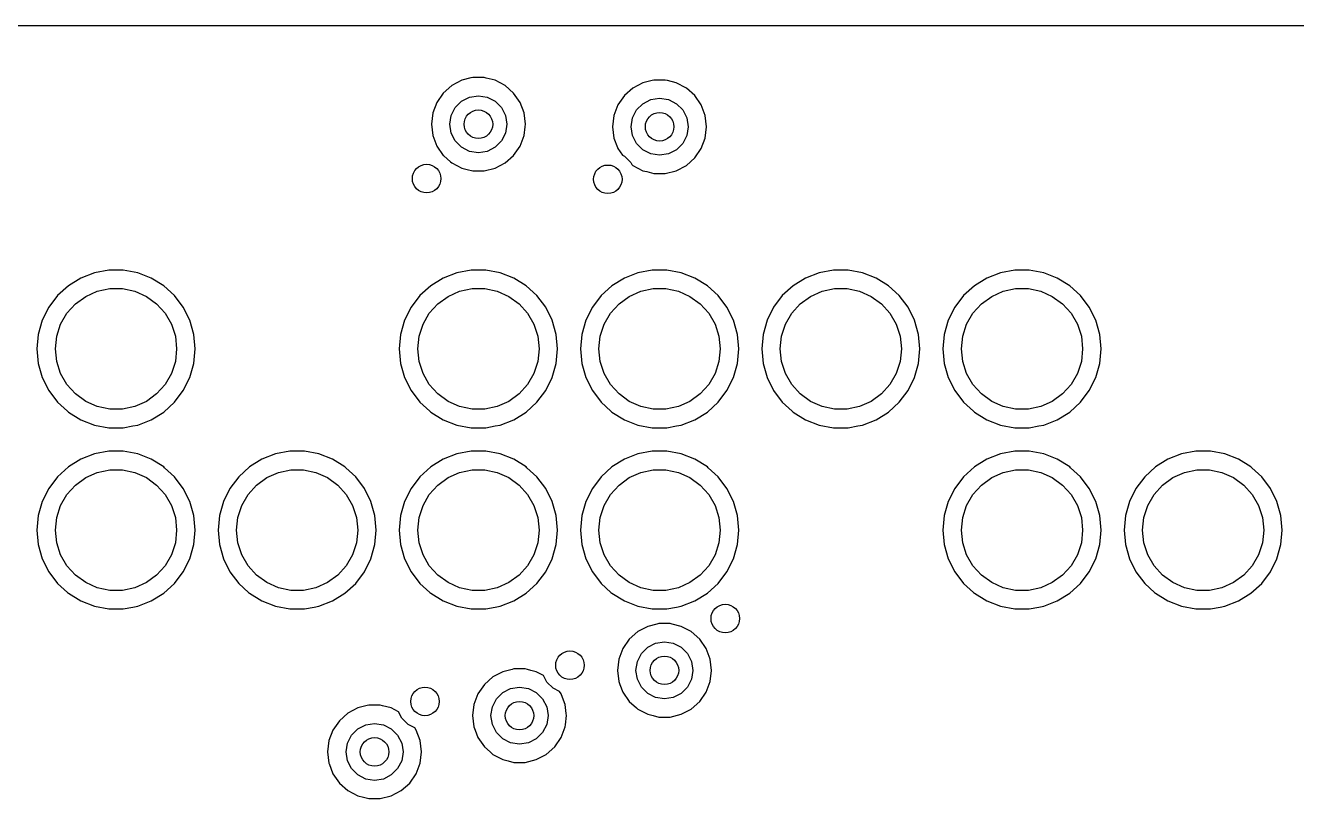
# Model space of a CAD drawing. Extents: x 106.8 to 191.4, y -142.2 to -57.6.
# Drawn here: x 143.99 to 161.81, y -68.45 to -57.61 of the extents above; entities that cross this region are included whole.
import ezdxf

# ---------------------------------------------------------------- set-up
doc = ezdxf.new("R2010")
doc.units = 0
doc.layers.add('BLACK', color=7, linetype='CONTINUOUS')

msp = doc.modelspace()

# ---------------------------------------------------------------- linework, layer by layer
at = {"layer": 'BLACK', "linetype": 'CONTINUOUS'}
for p, q in [((111.602, -57.6091), (186.522, -57.6091)), ((150.103, -58.3776), (149.963, -58.4515)), ((150.232, -58.3459), (150.103, -58.3776)), ((150.258, -58.3396), (150.232, -58.3459)), ((150.417, -58.3396), (150.258, -58.3396)), ((150.447, -58.3471), (150.417, -58.3396)), ((150.571, -58.3776), (150.447, -58.3471)), ((150.712, -58.4515), (150.571, -58.3776)), ((152.643, -58.4131), (152.503, -58.487)), ((152.772, -58.3814), (152.643, -58.4131)), ((152.798, -58.3751), (152.772, -58.3814)), ((152.957, -58.3751), (152.798, -58.3751)), ((152.987, -58.3826), (152.957, -58.3751)), ((153.111, -58.4131), (152.987, -58.3826)), ((153.252, -58.487), (153.111, -58.4131)), ((149.844, -58.5569), (149.753, -58.6877)), ((149.963, -58.4515), (149.844, -58.5569)), ((150.102, -58.6705), (150.213, -58.6137)), ((150.213, -58.6137), (150.337, -58.5941)), ((150.337, -58.5941), (150.461, -58.6137)), ((150.461, -58.6137), (150.572, -58.6705)), ((150.831, -58.5569), (150.712, -58.4515)), ((150.712, -58.4515), (150.712, -58.4515)), ((150.921, -58.6877), (150.831, -58.5569)), ((152.384, -58.5924), (152.293, -58.7232)), ((152.503, -58.487), (152.384, -58.5924)), ((153.371, -58.5924), (153.252, -58.487)), ((153.252, -58.487), (153.252, -58.487)), ((153.461, -58.7232), (153.371, -58.5924)), ((149.753, -58.6877), (149.697, -58.8363)), ((149.957, -58.8705), (150.013, -58.759)), ((150.013, -58.759), (150.102, -58.6705)), ((150.572, -58.6705), (150.661, -58.759)), ((150.661, -58.759), (150.718, -58.8705)), ((150.977, -58.8363), (150.921, -58.6877)), ((152.293, -58.7232), (152.237, -58.8718)), ((152.497, -58.906), (152.553, -58.7945)), ((152.553, -58.7945), (152.642, -58.706)), ((152.642, -58.706), (152.753, -58.6492)), ((152.753, -58.6492), (152.877, -58.6296)), ((152.877, -58.6296), (153.001, -58.6492)), ((153.001, -58.6492), (153.112, -58.706)), ((153.112, -58.706), (153.201, -58.7945)), ((153.201, -58.7945), (153.258, -58.906)), ((153.517, -58.8718), (153.461, -58.7232)), ((149.697, -58.8363), (149.678, -58.9941)), ((149.937, -58.9941), (149.957, -58.8705)), ((150.718, -58.8705), (150.737, -58.9941)), ((150.996, -58.9941), (150.977, -58.8363)), ((152.237, -58.8718), (152.218, -59.0296)), ((152.477, -59.0296), (152.497, -58.906)), ((153.258, -58.906), (153.277, -59.0296)), ((153.536, -59.0296), (153.517, -58.8718)), ((149.678, -58.9941), (149.697, -59.1519)), ((149.697, -59.1519), (149.697, -59.1519)), ((149.697, -59.1519), (149.753, -59.3005)), ((149.957, -59.1177), (149.937, -58.9941)), ((150.013, -59.2292), (149.957, -59.1177)), ((150.718, -59.1177), (150.661, -59.2292)), ((150.737, -58.9941), (150.718, -59.1177)), ((150.921, -59.3005), (150.977, -59.1519)), ((150.977, -59.1519), (150.992, -59.0296)), ((150.992, -59.0296), (150.996, -58.9941)), ((152.218, -59.0296), (152.237, -59.1874)), ((152.497, -59.1532), (152.477, -59.0296)), ((152.553, -59.2647), (152.497, -59.1532)), ((153.258, -59.1532), (153.201, -59.2647)), ((153.277, -59.0296), (153.258, -59.1532)), ((153.517, -59.1874), (153.536, -59.0296)), ((149.753, -59.3005), (149.844, -59.4313)), ((150.102, -59.3177), (150.013, -59.2292)), ((150.213, -59.3745), (150.102, -59.3177)), ((150.572, -59.3177), (150.461, -59.3745)), ((150.661, -59.2292), (150.572, -59.3177)), ((150.831, -59.4313), (150.921, -59.3005)), ((152.237, -59.1874), (152.288, -59.3207)), ((152.288, -59.3207), (152.293, -59.336)), ((152.293, -59.336), (152.357, -59.4278)), ((152.642, -59.3532), (152.553, -59.2647)), ((153.201, -59.2647), (153.112, -59.3532)), ((153.371, -59.4668), (153.461, -59.336)), ((153.461, -59.336), (153.517, -59.1874)), ((149.844, -59.4313), (149.844, -59.4316)), ((149.844, -59.4316), (149.846, -59.4325)), ((149.846, -59.4325), (149.852, -59.4384)), ((149.852, -59.4384), (149.946, -59.5222)), ((150.337, -59.3941), (150.213, -59.3745)), ((150.461, -59.3745), (150.337, -59.3941)), ((150.712, -59.5367), (150.831, -59.4313)), ((152.357, -59.4278), (152.386, -59.4426)), ((152.386, -59.4426), (152.474, -59.5311)), ((152.753, -59.41), (152.642, -59.3532)), ((152.877, -59.4296), (152.753, -59.41)), ((153.001, -59.41), (152.877, -59.4296)), ((153.112, -59.3532), (153.001, -59.41)), ((153.252, -59.5722), (153.371, -59.4668)), ((149.946, -59.5222), (149.963, -59.5367)), ((149.963, -59.5367), (150.103, -59.6106)), ((150.103, -59.6106), (150.18, -59.6296)), ((150.18, -59.6296), (150.258, -59.6486)), ((150.258, -59.6486), (150.258, -59.6486)), ((150.258, -59.6486), (150.417, -59.6486)), ((150.417, -59.6486), (150.571, -59.6106)), ((150.417, -59.6486), (150.417, -59.6486)), ((150.571, -59.6106), (150.712, -59.5367)), ((152.474, -59.5311), (152.489, -59.5602)), ((152.489, -59.5602), (152.503, -59.5722)), ((152.503, -59.5722), (152.643, -59.6461)), ((152.643, -59.6461), (152.696, -59.659)), ((152.696, -59.659), (152.798, -59.6841)), ((152.798, -59.6841), (152.798, -59.6841)), ((152.798, -59.6841), (152.957, -59.6841)), ((152.957, -59.6841), (153.111, -59.6461)), ((152.957, -59.6841), (152.957, -59.6841)), ((153.111, -59.6461), (153.252, -59.5722)), ((144.954, -61.0767), (144.763, -61.1507)), ((145.155, -61.0391), (144.954, -61.0767)), ((145.359, -61.0391), (145.155, -61.0391)), ((145.155, -61.0391), (145.155, -61.0391)), ((145.561, -61.0767), (145.359, -61.0391)), ((145.359, -61.0391), (145.359, -61.0391)), ((145.752, -61.1507), (145.561, -61.0767)), ((150.034, -61.0767), (149.843, -61.1507)), ((150.235, -61.0391), (150.034, -61.0767)), ((150.439, -61.0391), (150.235, -61.0391)), ((150.235, -61.0391), (150.235, -61.0391)), ((150.641, -61.0767), (150.439, -61.0391)), ((150.439, -61.0391), (150.439, -61.0391)), ((150.832, -61.1507), (150.641, -61.0767)), ((152.574, -61.0767), (152.383, -61.1507)), ((152.775, -61.0391), (152.574, -61.0767)), ((152.979, -61.0391), (152.775, -61.0391)), ((152.775, -61.0391), (152.775, -61.0391)), ((153.181, -61.0767), (152.979, -61.0391)), ((152.979, -61.0391), (152.979, -61.0391)), ((153.372, -61.1507), (153.181, -61.0767)), ((155.114, -61.0767), (154.923, -61.1507)), ((155.315, -61.0391), (155.114, -61.0767)), ((155.519, -61.0391), (155.315, -61.0391)), ((155.315, -61.0391), (155.315, -61.0391)), ((155.721, -61.0767), (155.519, -61.0391)), ((155.519, -61.0391), (155.519, -61.0391)), ((155.912, -61.1507), (155.721, -61.0767)), ((157.654, -61.0767), (157.463, -61.1507)), ((157.855, -61.0391), (157.654, -61.0767)), ((158.059, -61.0391), (157.855, -61.0391)), ((157.855, -61.0391), (157.855, -61.0391)), ((158.261, -61.0767), (158.059, -61.0391)), ((158.059, -61.0391), (158.059, -61.0391)), ((158.452, -61.1507), (158.261, -61.0767)), ((144.589, -61.2584), (144.437, -61.3963)), ((144.763, -61.1507), (144.589, -61.2584)), ((145.926, -61.2584), (145.752, -61.1507)), ((146.077, -61.3963), (145.926, -61.2584)), ((145.926, -61.2584), (145.926, -61.2584)), ((149.669, -61.2584), (149.517, -61.3963)), ((149.843, -61.1507), (149.669, -61.2584)), ((151.006, -61.2584), (150.832, -61.1507)), ((151.157, -61.3963), (151.006, -61.2584)), ((151.006, -61.2584), (151.006, -61.2584)), ((152.209, -61.2584), (152.057, -61.3963)), ((152.383, -61.1507), (152.209, -61.2584)), ((153.546, -61.2584), (153.372, -61.1507)), ((153.697, -61.3963), (153.546, -61.2584)), ((153.546, -61.2584), (153.546, -61.2584)), ((154.749, -61.2584), (154.597, -61.3963)), ((154.923, -61.1507), (154.749, -61.2584)), ((156.086, -61.2584), (155.912, -61.1507)), ((156.237, -61.3963), (156.086, -61.2584)), ((156.086, -61.2584), (156.086, -61.2584)), ((157.289, -61.2584), (157.137, -61.3963)), ((157.463, -61.1507), (157.289, -61.2584)), ((158.626, -61.2584), (158.452, -61.1507)), ((158.777, -61.3963), (158.626, -61.2584)), ((158.626, -61.2584), (158.626, -61.2584)), ((144.437, -61.3963), (144.314, -61.5597)), ((144.688, -61.5119), (144.832, -61.4075)), ((144.832, -61.4075), (144.994, -61.3352)), ((144.994, -61.3352), (145.168, -61.2983)), ((145.168, -61.2983), (145.346, -61.2983)), ((145.346, -61.2983), (145.52, -61.3352)), ((145.52, -61.3352), (145.682, -61.4075)), ((145.682, -61.4075), (145.826, -61.5119)), ((146.2, -61.5597), (146.077, -61.3963)), ((149.517, -61.3963), (149.394, -61.5597)), ((149.768, -61.5119), (149.912, -61.4075)), ((149.912, -61.4075), (150.074, -61.3352)), ((150.074, -61.3352), (150.248, -61.2983)), ((150.248, -61.2983), (150.426, -61.2983)), ((150.426, -61.2983), (150.6, -61.3352)), ((150.6, -61.3352), (150.762, -61.4075)), ((150.762, -61.4075), (150.906, -61.5119)), ((151.28, -61.5597), (151.157, -61.3963)), ((152.057, -61.3963), (151.934, -61.5597)), ((152.308, -61.5119), (152.452, -61.4075)), ((152.452, -61.4075), (152.614, -61.3352)), ((152.614, -61.3352), (152.788, -61.2983)), ((152.788, -61.2983), (152.966, -61.2983)), ((152.966, -61.2983), (153.14, -61.3352)), ((153.14, -61.3352), (153.302, -61.4075)), ((153.302, -61.4075), (153.446, -61.5119)), ((153.82, -61.5597), (153.697, -61.3963)), ((154.597, -61.3963), (154.474, -61.5597)), ((154.848, -61.5119), (154.992, -61.4075)), ((154.992, -61.4075), (155.154, -61.3352)), ((155.154, -61.3352), (155.328, -61.2983)), ((155.328, -61.2983), (155.506, -61.2983)), ((155.506, -61.2983), (155.68, -61.3352)), ((155.68, -61.3352), (155.842, -61.4075)), ((155.842, -61.4075), (155.986, -61.5119)), ((156.36, -61.5597), (156.237, -61.3963)), ((157.137, -61.3963), (157.014, -61.5597)), ((157.388, -61.5119), (157.532, -61.4075)), ((157.532, -61.4075), (157.694, -61.3352)), ((157.694, -61.3352), (157.868, -61.2983)), ((157.868, -61.2983), (158.046, -61.2983)), ((158.046, -61.2983), (158.22, -61.3352)), ((158.22, -61.3352), (158.382, -61.4075)), ((158.382, -61.4075), (158.526, -61.5119)), ((158.9, -61.5597), (158.777, -61.3963)), ((144.314, -61.5597), (144.223, -61.7429)), ((144.481, -61.7979), (144.569, -61.644)), ((144.569, -61.644), (144.688, -61.5119)), ((145.826, -61.5119), (145.945, -61.644)), ((145.945, -61.644), (146.034, -61.7979)), ((146.291, -61.7429), (146.2, -61.5597)), ((149.394, -61.5597), (149.303, -61.7429)), ((149.561, -61.7979), (149.649, -61.644)), ((149.649, -61.644), (149.768, -61.5119)), ((150.906, -61.5119), (151.025, -61.644)), ((151.025, -61.644), (151.114, -61.7979)), ((151.371, -61.7429), (151.28, -61.5597)), ((151.934, -61.5597), (151.843, -61.7429)), ((152.101, -61.7979), (152.189, -61.644)), ((152.189, -61.644), (152.308, -61.5119)), ((153.446, -61.5119), (153.565, -61.644)), ((153.565, -61.644), (153.654, -61.7979)), ((153.911, -61.7429), (153.82, -61.5597)), ((154.474, -61.5597), (154.383, -61.7429)), ((154.641, -61.7979), (154.729, -61.644)), ((154.729, -61.644), (154.848, -61.5119)), ((155.986, -61.5119), (156.105, -61.644)), ((156.105, -61.644), (156.194, -61.7979)), ((156.451, -61.7429), (156.36, -61.5597)), ((157.014, -61.5597), (156.923, -61.7429)), ((157.181, -61.7979), (157.269, -61.644)), ((157.269, -61.644), (157.388, -61.5119)), ((158.526, -61.5119), (158.645, -61.644)), ((158.645, -61.644), (158.734, -61.7979)), ((158.991, -61.7429), (158.9, -61.5597)), ((144.223, -61.7429), (144.167, -61.9398)), ((144.426, -61.9669), (144.481, -61.7979)), ((146.034, -61.7979), (146.089, -61.9669)), ((146.347, -61.9398), (146.291, -61.7429)), ((149.303, -61.7429), (149.247, -61.9398)), ((149.506, -61.9669), (149.561, -61.7979)), ((151.114, -61.7979), (151.169, -61.9669)), ((151.427, -61.9398), (151.371, -61.7429)), ((151.843, -61.7429), (151.787, -61.9398)), ((152.046, -61.9669), (152.101, -61.7979)), ((153.654, -61.7979), (153.709, -61.9669)), ((153.967, -61.9398), (153.911, -61.7429)), ((154.383, -61.7429), (154.327, -61.9398)), ((154.586, -61.9669), (154.641, -61.7979)), ((156.194, -61.7979), (156.249, -61.9669)), ((156.507, -61.9398), (156.451, -61.7429)), ((156.923, -61.7429), (156.867, -61.9398)), ((157.126, -61.9669), (157.181, -61.7979)), ((158.734, -61.7979), (158.789, -61.9669)), ((159.047, -61.9398), (158.991, -61.7429)), ((144.167, -61.9398), (144.148, -62.1436)), ((144.407, -62.1436), (144.426, -61.9669)), ((146.089, -61.9669), (146.107, -62.1436)), ((146.366, -62.1436), (146.347, -61.9398)), ((149.247, -61.9398), (149.228, -62.1436)), ((149.487, -62.1436), (149.506, -61.9669)), ((151.169, -61.9669), (151.187, -62.1436)), ((151.446, -62.1436), (151.427, -61.9398)), ((151.787, -61.9398), (151.768, -62.1436)), ((152.027, -62.1436), (152.046, -61.9669)), ((153.709, -61.9669), (153.727, -62.1436)), ((153.986, -62.1436), (153.967, -61.9398)), ((154.327, -61.9398), (154.308, -62.1436)), ((154.567, -62.1436), (154.586, -61.9669)), ((156.249, -61.9669), (156.267, -62.1436)), ((156.526, -62.1436), (156.507, -61.9398)), ((156.867, -61.9398), (156.848, -62.1436)), ((157.107, -62.1436), (157.126, -61.9669)), ((158.789, -61.9669), (158.807, -62.1436)), ((159.066, -62.1436), (159.047, -61.9398)), ((144.148, -62.1436), (144.167, -62.3474)), ((144.426, -62.3203), (144.407, -62.1436)), ((146.107, -62.1436), (146.089, -62.3203)), ((146.347, -62.3474), (146.366, -62.1436)), ((146.366, -62.1436), (146.366, -62.1436)), ((149.228, -62.1436), (149.247, -62.3474)), ((149.506, -62.3203), (149.487, -62.1436)), ((151.187, -62.1436), (151.169, -62.3203)), ((151.427, -62.3474), (151.446, -62.1436)), ((151.446, -62.1436), (151.446, -62.1436)), ((151.768, -62.1436), (151.787, -62.3474)), ((152.046, -62.3203), (152.027, -62.1436)), ((153.727, -62.1436), (153.709, -62.3203)), ((153.967, -62.3474), (153.986, -62.1436)), ((153.986, -62.1436), (153.986, -62.1436)), ((154.308, -62.1436), (154.327, -62.3474)), ((154.586, -62.3203), (154.567, -62.1436)), ((156.267, -62.1436), (156.249, -62.3203)), ((156.507, -62.3474), (156.526, -62.1436)), ((156.526, -62.1436), (156.526, -62.1436)), ((156.848, -62.1436), (156.867, -62.3474)), ((157.126, -62.3203), (157.107, -62.1436)), ((158.807, -62.1436), (158.789, -62.3203)), ((159.047, -62.3474), (159.066, -62.1436)), ((159.066, -62.1436), (159.066, -62.1436)), ((144.167, -62.3474), (144.223, -62.5443)), ((144.481, -62.4893), (144.426, -62.3203)), ((146.089, -62.3203), (146.034, -62.4893)), ((146.291, -62.5443), (146.347, -62.3474)), ((149.247, -62.3474), (149.303, -62.5443)), ((149.561, -62.4893), (149.506, -62.3203)), ((151.169, -62.3203), (151.114, -62.4893)), ((151.371, -62.5443), (151.427, -62.3474)), ((151.787, -62.3474), (151.843, -62.5443)), ((152.101, -62.4893), (152.046, -62.3203)), ((153.709, -62.3203), (153.654, -62.4893)), ((153.911, -62.5443), (153.967, -62.3474)), ((154.327, -62.3474), (154.383, -62.5443)), ((154.641, -62.4893), (154.586, -62.3203)), ((156.249, -62.3203), (156.194, -62.4893)), ((156.451, -62.5443), (156.507, -62.3474)), ((156.867, -62.3474), (156.923, -62.5443)), ((157.181, -62.4893), (157.126, -62.3203)), ((158.789, -62.3203), (158.734, -62.4893)), ((158.991, -62.5443), (159.047, -62.3474)), ((144.223, -62.5443), (144.314, -62.7275)), ((144.569, -62.6432), (144.481, -62.4893)), ((146.034, -62.4893), (145.945, -62.6432)), ((146.2, -62.7275), (146.291, -62.5443)), ((149.303, -62.5443), (149.394, -62.7275)), ((149.649, -62.6432), (149.561, -62.4893)), ((151.114, -62.4893), (151.025, -62.6432)), ((151.28, -62.7275), (151.371, -62.5443)), ((151.843, -62.5443), (151.934, -62.7275)), ((152.189, -62.6432), (152.101, -62.4893)), ((153.654, -62.4893), (153.565, -62.6432)), ((153.82, -62.7275), (153.911, -62.5443)), ((154.383, -62.5443), (154.474, -62.7275)), ((154.729, -62.6432), (154.641, -62.4893)), ((156.194, -62.4893), (156.105, -62.6432)), ((156.36, -62.7275), (156.451, -62.5443)), ((156.923, -62.5443), (157.014, -62.7275)), ((157.269, -62.6432), (157.181, -62.4893)), ((158.734, -62.4893), (158.645, -62.6432)), ((158.9, -62.7275), (158.991, -62.5443)), ((144.688, -62.7753), (144.569, -62.6432)), ((145.945, -62.6432), (145.826, -62.7753)), ((149.768, -62.7753), (149.649, -62.6432)), ((151.025, -62.6432), (150.906, -62.7753)), ((152.308, -62.7753), (152.189, -62.6432)), ((153.565, -62.6432), (153.446, -62.7753)), ((154.848, -62.7753), (154.729, -62.6432)), ((156.105, -62.6432), (155.986, -62.7753)), ((157.388, -62.7753), (157.269, -62.6432)), ((158.645, -62.6432), (158.526, -62.7753)), ((144.314, -62.7275), (144.314, -62.7275)), ((144.314, -62.7275), (144.314, -62.7275)), ((144.314, -62.7275), (144.437, -62.8909)), ((144.437, -62.8909), (144.575, -63.0166)), ((144.832, -62.8797), (144.688, -62.7753)), ((144.994, -62.952), (144.832, -62.8797)), ((145.682, -62.8797), (145.52, -62.952)), ((145.826, -62.7753), (145.682, -62.8797)), ((145.926, -63.0288), (146.077, -62.8909)), ((146.077, -62.8909), (146.2, -62.7275)), ((149.394, -62.7275), (149.394, -62.7275)), ((149.394, -62.7275), (149.394, -62.7275)), ((149.394, -62.7275), (149.517, -62.8909)), ((149.517, -62.8909), (149.655, -63.0166)), ((149.912, -62.8797), (149.768, -62.7753)), ((150.074, -62.952), (149.912, -62.8797)), ((150.762, -62.8797), (150.6, -62.952)), ((150.906, -62.7753), (150.762, -62.8797)), ((151.006, -63.0288), (151.157, -62.8909)), ((151.157, -62.8909), (151.28, -62.7275)), ((151.934, -62.7275), (151.934, -62.7275)), ((151.934, -62.7275), (151.934, -62.7275)), ((151.934, -62.7275), (152.057, -62.8909)), ((152.057, -62.8909), (152.195, -63.0166)), ((152.452, -62.8797), (152.308, -62.7753)), ((152.614, -62.952), (152.452, -62.8797)), ((153.302, -62.8797), (153.14, -62.952)), ((153.446, -62.7753), (153.302, -62.8797)), ((153.546, -63.0288), (153.697, -62.8909)), ((153.697, -62.8909), (153.82, -62.7275)), ((154.474, -62.7275), (154.474, -62.7275)), ((154.474, -62.7275), (154.474, -62.7275)), ((154.474, -62.7275), (154.597, -62.8909)), ((154.597, -62.8909), (154.735, -63.0166)), ((154.992, -62.8797), (154.848, -62.7753)), ((155.154, -62.952), (154.992, -62.8797)), ((155.842, -62.8797), (155.68, -62.952)), ((155.986, -62.7753), (155.842, -62.8797)), ((156.086, -63.0288), (156.237, -62.8909)), ((156.237, -62.8909), (156.36, -62.7275)), ((157.014, -62.7275), (157.014, -62.7275)), ((157.014, -62.7275), (157.014, -62.7275)), ((157.014, -62.7275), (157.137, -62.8909)), ((157.137, -62.8909), (157.275, -63.0166)), ((157.532, -62.8797), (157.388, -62.7753)), ((157.694, -62.952), (157.532, -62.8797)), ((158.382, -62.8797), (158.22, -62.952)), ((158.526, -62.7753), (158.382, -62.8797)), ((158.626, -63.0288), (158.777, -62.8909)), ((158.777, -62.8909), (158.9, -62.7275)), ((144.575, -63.0166), (144.589, -63.0288)), ((144.589, -63.0288), (144.763, -63.1365)), ((145.168, -62.9889), (144.994, -62.952)), ((145.346, -62.9889), (145.168, -62.9889)), ((145.52, -62.952), (145.346, -62.9889)), ((145.752, -63.1365), (145.926, -63.0288)), ((149.655, -63.0166), (149.669, -63.0288)), ((149.669, -63.0288), (149.843, -63.1365)), ((150.248, -62.9889), (150.074, -62.952)), ((150.426, -62.9889), (150.248, -62.9889)), ((150.6, -62.952), (150.426, -62.9889)), ((150.832, -63.1365), (151.006, -63.0288)), ((152.195, -63.0166), (152.209, -63.0288)), ((152.209, -63.0288), (152.383, -63.1365)), ((152.788, -62.9889), (152.614, -62.952)), ((152.966, -62.9889), (152.788, -62.9889)), ((153.14, -62.952), (152.966, -62.9889)), ((153.372, -63.1365), (153.546, -63.0288)), ((154.735, -63.0166), (154.749, -63.0288)), ((154.749, -63.0288), (154.923, -63.1365)), ((155.328, -62.9889), (155.154, -62.952)), ((155.506, -62.9889), (155.328, -62.9889)), ((155.68, -62.952), (155.506, -62.9889)), ((155.912, -63.1365), (156.086, -63.0288)), ((157.275, -63.0166), (157.289, -63.0288)), ((157.289, -63.0288), (157.463, -63.1365)), ((157.868, -62.9889), (157.694, -62.952)), ((158.046, -62.9889), (157.868, -62.9889)), ((158.22, -62.952), (158.046, -62.9889)), ((158.452, -63.1365), (158.626, -63.0288)), ((144.763, -63.1365), (144.954, -63.2105)), ((144.954, -63.2105), (145.155, -63.2481)), ((145.155, -63.2481), (145.155, -63.2481)), ((145.155, -63.2481), (145.359, -63.2481)), ((145.359, -63.2481), (145.494, -63.223)), ((145.494, -63.223), (145.561, -63.2105)), ((145.561, -63.2105), (145.752, -63.1365)), ((149.843, -63.1365), (150.034, -63.2105)), ((150.034, -63.2105), (150.235, -63.2481)), ((150.235, -63.2481), (150.235, -63.2481)), ((150.235, -63.2481), (150.439, -63.2481)), ((150.439, -63.2481), (150.574, -63.223)), ((150.574, -63.223), (150.641, -63.2105)), ((150.641, -63.2105), (150.832, -63.1365)), ((152.383, -63.1365), (152.574, -63.2105)), ((152.574, -63.2105), (152.775, -63.2481)), ((152.775, -63.2481), (152.775, -63.2481)), ((152.775, -63.2481), (152.979, -63.2481)), ((152.979, -63.2481), (153.114, -63.223)), ((153.114, -63.223), (153.181, -63.2105)), ((153.181, -63.2105), (153.372, -63.1365)), ((154.923, -63.1365), (155.114, -63.2105)), ((155.114, -63.2105), (155.315, -63.2481)), ((155.315, -63.2481), (155.315, -63.2481)), ((155.315, -63.2481), (155.519, -63.2481)), ((155.519, -63.2481), (155.654, -63.223)), ((155.654, -63.223), (155.721, -63.2105)), ((155.721, -63.2105), (155.912, -63.1365)), ((157.463, -63.1365), (157.654, -63.2105)), ((157.654, -63.2105), (157.855, -63.2481)), ((157.855, -63.2481), (157.855, -63.2481)), ((157.855, -63.2481), (158.059, -63.2481)), ((158.059, -63.2481), (158.194, -63.223)), ((158.194, -63.223), (158.261, -63.2105)), ((158.261, -63.2105), (158.452, -63.1365)), ((145.155, -63.5791), (144.954, -63.6167)), ((145.359, -63.5791), (145.155, -63.5791)), ((145.155, -63.5791), (145.155, -63.5791)), ((145.561, -63.6167), (145.359, -63.5791)), ((145.359, -63.5791), (145.359, -63.5791)), ((147.695, -63.5791), (147.494, -63.6167)), ((147.899, -63.5791), (147.695, -63.5791)), ((147.695, -63.5791), (147.695, -63.5791)), ((148.101, -63.6167), (147.899, -63.5791)), ((147.899, -63.5791), (147.899, -63.5791)), ((150.235, -63.5791), (150.034, -63.6167)), ((150.439, -63.5791), (150.235, -63.5791)), ((150.235, -63.5791), (150.235, -63.5791)), ((150.641, -63.6167), (150.439, -63.5791)), ((150.439, -63.5791), (150.439, -63.5791)), ((152.775, -63.5791), (152.574, -63.6167)), ((152.979, -63.5791), (152.775, -63.5791)), ((152.775, -63.5791), (152.775, -63.5791)), ((153.181, -63.6167), (152.979, -63.5791)), ((152.979, -63.5791), (152.979, -63.5791)), ((157.855, -63.5791), (157.654, -63.6167)), ((158.059, -63.5791), (157.855, -63.5791)), ((157.855, -63.5791), (157.855, -63.5791)), ((158.261, -63.6167), (158.059, -63.5791)), ((158.059, -63.5791), (158.059, -63.5791)), ((160.395, -63.5791), (160.194, -63.6167)), ((160.599, -63.5791), (160.395, -63.5791)), ((160.395, -63.5791), (160.395, -63.5791)), ((160.801, -63.6167), (160.599, -63.5791)), ((160.599, -63.5791), (160.599, -63.5791)), ((144.763, -63.6907), (144.589, -63.7984)), ((144.954, -63.6167), (144.763, -63.6907)), ((145.752, -63.6907), (145.561, -63.6167)), ((145.926, -63.7984), (145.752, -63.6907)), ((147.303, -63.6907), (147.129, -63.7984)), ((147.494, -63.6167), (147.303, -63.6907)), ((148.292, -63.6907), (148.101, -63.6167)), ((148.466, -63.7984), (148.292, -63.6907)), ((149.843, -63.6907), (149.669, -63.7984)), ((150.034, -63.6167), (149.843, -63.6907)), ((150.832, -63.6907), (150.641, -63.6167)), ((151.006, -63.7984), (150.832, -63.6907)), ((152.383, -63.6907), (152.209, -63.7984)), ((152.574, -63.6167), (152.383, -63.6907)), ((153.372, -63.6907), (153.181, -63.6167)), ((153.546, -63.7984), (153.372, -63.6907)), ((157.463, -63.6907), (157.289, -63.7984)), ((157.654, -63.6167), (157.463, -63.6907)), ((158.452, -63.6907), (158.261, -63.6167)), ((158.626, -63.7984), (158.452, -63.6907)), ((160.003, -63.6907), (159.829, -63.7984)), ((160.194, -63.6167), (160.003, -63.6907)), ((160.992, -63.6907), (160.801, -63.6167)), ((161.166, -63.7984), (160.992, -63.6907)), ((144.437, -63.9363), (144.314, -64.0997)), ((144.589, -63.7984), (144.437, -63.9363)), ((144.688, -64.0519), (144.832, -63.9475)), ((144.832, -63.9475), (144.994, -63.8752)), ((144.994, -63.8752), (145.168, -63.8383)), ((145.168, -63.8383), (145.346, -63.8383)), ((145.346, -63.8383), (145.52, -63.8752)), ((145.52, -63.8752), (145.682, -63.9475)), ((145.682, -63.9475), (145.826, -64.0519)), ((145.937, -63.8085), (145.926, -63.7984)), ((146.077, -63.9363), (145.937, -63.8085)), ((146.2, -64.0997), (146.077, -63.9363)), ((146.977, -63.9363), (146.854, -64.0997)), ((147.129, -63.7984), (146.977, -63.9363)), ((147.228, -64.0519), (147.372, -63.9475)), ((147.372, -63.9475), (147.534, -63.8752)), ((147.534, -63.8752), (147.708, -63.8383)), ((147.708, -63.8383), (147.886, -63.8383)), ((147.886, -63.8383), (148.06, -63.8752)), ((148.06, -63.8752), (148.222, -63.9475)), ((148.222, -63.9475), (148.366, -64.0519)), ((148.477, -63.8085), (148.466, -63.7984)), ((148.617, -63.9363), (148.477, -63.8085)), ((148.74, -64.0997), (148.617, -63.9363)), ((149.517, -63.9363), (149.394, -64.0997)), ((149.669, -63.7984), (149.517, -63.9363)), ((149.768, -64.0519), (149.912, -63.9475)), ((149.912, -63.9475), (150.074, -63.8752)), ((150.074, -63.8752), (150.248, -63.8383)), ((150.248, -63.8383), (150.426, -63.8383)), ((150.426, -63.8383), (150.6, -63.8752)), ((150.6, -63.8752), (150.762, -63.9475)), ((150.762, -63.9475), (150.906, -64.0519)), ((151.017, -63.8085), (151.006, -63.7984)), ((151.157, -63.9363), (151.017, -63.8085)), ((151.28, -64.0997), (151.157, -63.9363)), ((152.057, -63.9363), (151.934, -64.0997)), ((152.209, -63.7984), (152.057, -63.9363)), ((152.308, -64.0519), (152.452, -63.9475)), ((152.452, -63.9475), (152.614, -63.8752)), ((152.614, -63.8752), (152.788, -63.8383)), ((152.788, -63.8383), (152.966, -63.8383)), ((152.966, -63.8383), (153.14, -63.8752)), ((153.14, -63.8752), (153.302, -63.9475)), ((153.302, -63.9475), (153.446, -64.0519)), ((153.557, -63.8085), (153.546, -63.7984)), ((153.697, -63.9363), (153.557, -63.8085)), ((153.82, -64.0997), (153.697, -63.9363)), ((157.137, -63.9363), (157.014, -64.0997)), ((157.289, -63.7984), (157.137, -63.9363)), ((157.388, -64.0519), (157.532, -63.9475)), ((157.532, -63.9475), (157.694, -63.8752)), ((157.694, -63.8752), (157.868, -63.8383)), ((157.868, -63.8383), (158.046, -63.8383)), ((158.046, -63.8383), (158.22, -63.8752)), ((158.22, -63.8752), (158.382, -63.9475)), ((158.382, -63.9475), (158.526, -64.0519)), ((158.637, -63.8085), (158.626, -63.7984)), ((158.777, -63.9363), (158.637, -63.8085)), ((158.9, -64.0997), (158.777, -63.9363)), ((159.677, -63.9363), (159.554, -64.0997)), ((159.829, -63.7984), (159.677, -63.9363)), ((159.928, -64.0519), (160.072, -63.9475)), ((160.072, -63.9475), (160.234, -63.8752)), ((160.234, -63.8752), (160.408, -63.8383)), ((160.408, -63.8383), (160.586, -63.8383)), ((160.586, -63.8383), (160.76, -63.8752)), ((160.76, -63.8752), (160.922, -63.9475)), ((160.922, -63.9475), (161.066, -64.0519)), ((161.177, -63.8085), (161.166, -63.7984)), ((161.317, -63.9363), (161.177, -63.8085)), ((161.44, -64.0997), (161.317, -63.9363)), ((144.314, -64.0997), (144.223, -64.2829)), ((144.569, -64.184), (144.688, -64.0519)), ((145.826, -64.0519), (145.945, -64.184)), ((146.291, -64.2829), (146.2, -64.0997)), ((146.854, -64.0997), (146.763, -64.2829)), ((147.109, -64.184), (147.228, -64.0519)), ((148.366, -64.0519), (148.485, -64.184)), ((148.831, -64.2829), (148.74, -64.0997)), ((149.394, -64.0997), (149.303, -64.2829)), ((149.649, -64.184), (149.768, -64.0519)), ((150.906, -64.0519), (151.025, -64.184)), ((151.371, -64.2829), (151.28, -64.0997)), ((151.934, -64.0997), (151.843, -64.2829)), ((152.189, -64.184), (152.308, -64.0519)), ((153.446, -64.0519), (153.565, -64.184)), ((153.911, -64.2829), (153.82, -64.0997)), ((157.014, -64.0997), (156.923, -64.2829)), ((157.269, -64.184), (157.388, -64.0519)), ((158.526, -64.0519), (158.645, -64.184)), ((158.991, -64.2829), (158.9, -64.0997)), ((159.554, -64.0997), (159.463, -64.2829)), ((159.809, -64.184), (159.928, -64.0519)), ((161.066, -64.0519), (161.185, -64.184)), ((161.531, -64.2829), (161.44, -64.0997)), ((144.223, -64.2829), (144.167, -64.4798)), ((144.481, -64.3379), (144.569, -64.184)), ((145.945, -64.184), (146.034, -64.3379)), ((146.347, -64.4798), (146.291, -64.2829)), ((146.763, -64.2829), (146.707, -64.4798)), ((147.021, -64.3379), (147.109, -64.184)), ((148.485, -64.184), (148.574, -64.3379)), ((148.887, -64.4798), (148.831, -64.2829)), ((149.303, -64.2829), (149.247, -64.4798)), ((149.561, -64.3379), (149.649, -64.184)), ((151.025, -64.184), (151.114, -64.3379)), ((151.427, -64.4798), (151.371, -64.2829)), ((151.843, -64.2829), (151.787, -64.4798)), ((152.101, -64.3379), (152.189, -64.184)), ((153.565, -64.184), (153.654, -64.3379)), ((153.967, -64.4798), (153.911, -64.2829)), ((156.923, -64.2829), (156.867, -64.4798)), ((157.181, -64.3379), (157.269, -64.184)), ((158.645, -64.184), (158.734, -64.3379)), ((159.047, -64.4798), (158.991, -64.2829)), ((159.463, -64.2829), (159.407, -64.4798)), ((159.721, -64.3379), (159.809, -64.184)), ((161.185, -64.184), (161.274, -64.3379)), ((161.587, -64.4798), (161.531, -64.2829)), ((144.167, -64.4798), (144.148, -64.6836)), ((144.426, -64.5069), (144.481, -64.3379)), ((146.034, -64.3379), (146.089, -64.5069)), ((146.366, -64.6836), (146.347, -64.4798)), ((146.707, -64.4798), (146.688, -64.6836)), ((146.966, -64.5069), (147.021, -64.3379)), ((148.574, -64.3379), (148.629, -64.5069)), ((148.906, -64.6836), (148.887, -64.4798)), ((149.247, -64.4798), (149.228, -64.6836)), ((149.506, -64.5069), (149.561, -64.3379)), ((151.114, -64.3379), (151.169, -64.5069)), ((151.446, -64.6836), (151.427, -64.4798)), ((151.787, -64.4798), (151.768, -64.6836)), ((152.046, -64.5069), (152.101, -64.3379)), ((153.654, -64.3379), (153.709, -64.5069)), ((153.986, -64.6836), (153.967, -64.4798)), ((156.867, -64.4798), (156.848, -64.6836)), ((157.126, -64.5069), (157.181, -64.3379)), ((158.734, -64.3379), (158.789, -64.5069)), ((159.066, -64.6836), (159.047, -64.4798)), ((159.407, -64.4798), (159.388, -64.6836)), ((159.666, -64.5069), (159.721, -64.3379)), ((161.274, -64.3379), (161.329, -64.5069)), ((161.606, -64.6836), (161.587, -64.4798)), ((144.407, -64.6836), (144.426, -64.5069)), ((146.089, -64.5069), (146.107, -64.6836)), ((146.947, -64.6836), (146.966, -64.5069)), ((148.629, -64.5069), (148.647, -64.6836)), ((149.487, -64.6836), (149.506, -64.5069)), ((151.169, -64.5069), (151.187, -64.6836)), ((152.027, -64.6836), (152.046, -64.5069)), ((153.709, -64.5069), (153.727, -64.6836)), ((157.107, -64.6836), (157.126, -64.5069)), ((158.789, -64.5069), (158.807, -64.6836)), ((159.647, -64.6836), (159.666, -64.5069)), ((161.329, -64.5069), (161.347, -64.6836)), ((144.148, -64.6836), (144.167, -64.8874)), ((144.426, -64.8603), (144.407, -64.6836)), ((144.481, -65.0293), (144.426, -64.8603)), ((146.089, -64.8603), (146.034, -65.0293)), ((146.107, -64.6836), (146.089, -64.8603)), ((146.347, -64.8874), (146.366, -64.6836)), ((146.688, -64.6836), (146.707, -64.8874)), ((146.966, -64.8603), (146.947, -64.6836)), ((147.021, -65.0293), (146.966, -64.8603)), ((148.629, -64.8603), (148.574, -65.0293)), ((148.647, -64.6836), (148.629, -64.8603)), ((148.887, -64.8874), (148.906, -64.6836)), ((149.228, -64.6836), (149.247, -64.8874)), ((149.506, -64.8603), (149.487, -64.6836)), ((149.561, -65.0293), (149.506, -64.8603)), ((151.169, -64.8603), (151.114, -65.0293)), ((151.187, -64.6836), (151.169, -64.8603)), ((151.427, -64.8874), (151.446, -64.6836)), ((151.768, -64.6836), (151.787, -64.8874)), ((152.046, -64.8603), (152.027, -64.6836)), ((152.101, -65.0293), (152.046, -64.8603)), ((153.709, -64.8603), (153.654, -65.0293)), ((153.727, -64.6836), (153.709, -64.8603)), ((153.967, -64.8874), (153.986, -64.6836)), ((156.848, -64.6836), (156.867, -64.8874)), ((157.126, -64.8603), (157.107, -64.6836)), ((157.181, -65.0293), (157.126, -64.8603)), ((158.789, -64.8603), (158.734, -65.0293)), ((158.807, -64.6836), (158.789, -64.8603)), ((159.047, -64.8874), (159.066, -64.6836)), ((159.388, -64.6836), (159.407, -64.8874)), ((159.666, -64.8603), (159.647, -64.6836)), ((159.721, -65.0293), (159.666, -64.8603)), ((161.329, -64.8603), (161.274, -65.0293)), ((161.347, -64.6836), (161.329, -64.8603)), ((161.587, -64.8874), (161.606, -64.6836)), ((144.167, -64.8874), (144.223, -65.0843)), ((144.569, -65.1832), (144.481, -65.0293)), ((146.034, -65.0293), (145.945, -65.1832)), ((146.291, -65.0843), (146.347, -64.8874)), ((146.707, -64.8874), (146.763, -65.0843)), ((147.109, -65.1832), (147.021, -65.0293)), ((148.574, -65.0293), (148.485, -65.1832)), ((148.831, -65.0843), (148.887, -64.8874)), ((149.247, -64.8874), (149.303, -65.0843)), ((149.649, -65.1832), (149.561, -65.0293)), ((151.114, -65.0293), (151.025, -65.1832)), ((151.371, -65.0843), (151.427, -64.8874)), ((151.787, -64.8874), (151.843, -65.0843)), ((152.189, -65.1832), (152.101, -65.0293)), ((153.654, -65.0293), (153.565, -65.1832)), ((153.911, -65.0843), (153.967, -64.8874)), ((156.867, -64.8874), (156.923, -65.0843)), ((157.269, -65.1832), (157.181, -65.0293)), ((158.734, -65.0293), (158.645, -65.1832)), ((158.991, -65.0843), (159.047, -64.8874)), ((159.407, -64.8874), (159.463, -65.0843)), ((159.809, -65.1832), (159.721, -65.0293)), ((161.274, -65.0293), (161.185, -65.1832)), ((161.531, -65.0843), (161.587, -64.8874)), ((144.223, -65.0843), (144.314, -65.2675)), ((144.688, -65.3153), (144.569, -65.1832)), ((145.945, -65.1832), (145.826, -65.3153)), ((146.2, -65.2675), (146.291, -65.0843)), ((146.763, -65.0843), (146.854, -65.2675)), ((147.228, -65.3153), (147.109, -65.1832)), ((148.485, -65.1832), (148.366, -65.3153)), ((148.74, -65.2675), (148.831, -65.0843)), ((149.303, -65.0843), (149.394, -65.2675)), ((149.768, -65.3153), (149.649, -65.1832)), ((151.025, -65.1832), (150.906, -65.3153)), ((151.28, -65.2675), (151.371, -65.0843)), ((151.843, -65.0843), (151.934, -65.2675)), ((152.308, -65.3153), (152.189, -65.1832)), ((153.565, -65.1832), (153.446, -65.3153)), ((153.82, -65.2675), (153.911, -65.0843)), ((156.923, -65.0843), (157.014, -65.2675)), ((157.388, -65.3153), (157.269, -65.1832)), ((158.645, -65.1832), (158.526, -65.3153)), ((158.9, -65.2675), (158.991, -65.0843)), ((159.463, -65.0843), (159.554, -65.2675)), ((159.928, -65.3153), (159.809, -65.1832)), ((161.185, -65.1832), (161.066, -65.3153)), ((161.44, -65.2675), (161.531, -65.0843)), ((144.314, -65.2675), (144.314, -65.2675)), ((144.314, -65.2675), (144.314, -65.2675)), ((144.314, -65.2675), (144.437, -65.4309)), ((144.832, -65.4197), (144.688, -65.3153)), ((145.826, -65.3153), (145.682, -65.4197)), ((146.077, -65.4309), (146.2, -65.2675)), ((146.854, -65.2675), (146.854, -65.2675)), ((146.854, -65.2675), (146.854, -65.2675)), ((146.854, -65.2675), (146.977, -65.4309)), ((147.372, -65.4197), (147.228, -65.3153)), ((148.366, -65.3153), (148.222, -65.4197)), ((148.617, -65.4309), (148.74, -65.2675)), ((149.394, -65.2675), (149.394, -65.2675)), ((149.394, -65.2675), (149.394, -65.2675)), ((149.394, -65.2675), (149.517, -65.4309)), ((149.912, -65.4197), (149.768, -65.3153)), ((150.906, -65.3153), (150.762, -65.4197)), ((151.157, -65.4309), (151.28, -65.2675)), ((151.934, -65.2675), (151.934, -65.2675)), ((151.934, -65.2675), (151.934, -65.2675)), ((151.934, -65.2675), (152.057, -65.4309)), ((152.452, -65.4197), (152.308, -65.3153)), ((153.446, -65.3153), (153.302, -65.4197)), ((153.697, -65.4309), (153.82, -65.2675)), ((157.014, -65.2675), (157.014, -65.2675)), ((157.014, -65.2675), (157.014, -65.2675)), ((157.014, -65.2675), (157.137, -65.4309)), ((157.532, -65.4197), (157.388, -65.3153)), ((158.526, -65.3153), (158.382, -65.4197)), ((158.777, -65.4309), (158.9, -65.2675)), ((159.554, -65.2675), (159.554, -65.2675)), ((159.554, -65.2675), (159.554, -65.2675)), ((159.554, -65.2675), (159.677, -65.4309)), ((160.072, -65.4197), (159.928, -65.3153)), ((161.066, -65.3153), (160.922, -65.4197)), ((161.317, -65.4309), (161.44, -65.2675)), ((144.437, -65.4309), (144.575, -65.5566)), ((144.575, -65.5566), (144.589, -65.5688)), ((144.589, -65.5688), (144.763, -65.6765)), ((144.994, -65.492), (144.832, -65.4197)), ((145.168, -65.5289), (144.994, -65.492)), ((145.346, -65.5289), (145.168, -65.5289)), ((145.52, -65.492), (145.346, -65.5289)), ((145.682, -65.4197), (145.52, -65.492)), ((145.752, -65.6765), (145.926, -65.5688)), ((145.926, -65.5688), (146.077, -65.4309)), ((146.977, -65.4309), (147.115, -65.5566)), ((147.115, -65.5566), (147.129, -65.5688)), ((147.129, -65.5688), (147.303, -65.6765)), ((147.534, -65.492), (147.372, -65.4197)), ((147.708, -65.5289), (147.534, -65.492)), ((147.886, -65.5289), (147.708, -65.5289)), ((148.06, -65.492), (147.886, -65.5289)), ((148.222, -65.4197), (148.06, -65.492)), ((148.292, -65.6765), (148.466, -65.5688)), ((148.466, -65.5688), (148.617, -65.4309)), ((149.517, -65.4309), (149.655, -65.5566)), ((149.655, -65.5566), (149.669, -65.5688)), ((149.669, -65.5688), (149.843, -65.6765)), ((150.074, -65.492), (149.912, -65.4197)), ((150.248, -65.5289), (150.074, -65.492)), ((150.426, -65.5289), (150.248, -65.5289)), ((150.6, -65.492), (150.426, -65.5289)), ((150.762, -65.4197), (150.6, -65.492)), ((150.832, -65.6765), (151.006, -65.5688)), ((151.006, -65.5688), (151.157, -65.4309)), ((152.057, -65.4309), (152.195, -65.5566)), ((152.195, -65.5566), (152.209, -65.5688)), ((152.209, -65.5688), (152.383, -65.6765)), ((152.614, -65.492), (152.452, -65.4197)), ((152.788, -65.5289), (152.614, -65.492)), ((152.966, -65.5289), (152.788, -65.5289)), ((153.14, -65.492), (152.966, -65.5289)), ((153.302, -65.4197), (153.14, -65.492)), ((153.372, -65.6765), (153.546, -65.5688)), ((153.546, -65.5688), (153.697, -65.4309)), ((157.137, -65.4309), (157.275, -65.5566)), ((157.275, -65.5566), (157.289, -65.5688)), ((157.289, -65.5688), (157.463, -65.6765)), ((157.694, -65.492), (157.532, -65.4197)), ((157.868, -65.5289), (157.694, -65.492)), ((158.046, -65.5289), (157.868, -65.5289)), ((158.22, -65.492), (158.046, -65.5289)), ((158.382, -65.4197), (158.22, -65.492)), ((158.452, -65.6765), (158.626, -65.5688)), ((158.626, -65.5688), (158.777, -65.4309)), ((159.677, -65.4309), (159.815, -65.5566)), ((159.815, -65.5566), (159.829, -65.5688)), ((159.829, -65.5688), (160.003, -65.6765)), ((160.234, -65.492), (160.072, -65.4197)), ((160.408, -65.5289), (160.234, -65.492)), ((160.586, -65.5289), (160.408, -65.5289)), ((160.76, -65.492), (160.586, -65.5289)), ((160.922, -65.4197), (160.76, -65.492)), ((160.992, -65.6765), (161.166, -65.5688)), ((161.166, -65.5688), (161.317, -65.4309)), ((144.763, -65.6765), (144.954, -65.7505)), ((144.954, -65.7505), (145.155, -65.7881)), ((145.494, -65.763), (145.561, -65.7505)), ((145.561, -65.7505), (145.752, -65.6765)), ((147.303, -65.6765), (147.494, -65.7505)), ((147.494, -65.7505), (147.695, -65.7881)), ((148.034, -65.763), (148.101, -65.7505)), ((148.101, -65.7505), (148.292, -65.6765)), ((149.843, -65.6765), (150.034, -65.7505)), ((150.034, -65.7505), (150.235, -65.7881)), ((150.574, -65.763), (150.641, -65.7505)), ((150.641, -65.7505), (150.832, -65.6765)), ((152.383, -65.6765), (152.574, -65.7505)), ((152.574, -65.7505), (152.775, -65.7881)), ((153.114, -65.763), (153.181, -65.7505)), ((153.181, -65.7505), (153.372, -65.6765)), ((157.463, -65.6765), (157.654, -65.7505)), ((157.654, -65.7505), (157.855, -65.7881)), ((158.194, -65.763), (158.261, -65.7505)), ((158.261, -65.7505), (158.452, -65.6765)), ((160.003, -65.6765), (160.194, -65.7505)), ((160.194, -65.7505), (160.395, -65.7881)), ((160.734, -65.763), (160.801, -65.7505)), ((160.801, -65.7505), (160.992, -65.6765)), ((145.155, -65.7881), (145.155, -65.7881)), ((145.155, -65.7881), (145.359, -65.7881)), ((145.359, -65.7881), (145.494, -65.763)), ((147.695, -65.7881), (147.695, -65.7881)), ((147.695, -65.7881), (147.899, -65.7881)), ((147.899, -65.7881), (148.034, -65.763)), ((150.235, -65.7881), (150.235, -65.7881)), ((150.235, -65.7881), (150.439, -65.7881)), ((150.439, -65.7881), (150.574, -65.763)), ((152.775, -65.7881), (152.775, -65.7881)), ((152.775, -65.7881), (152.979, -65.7881)), ((152.979, -65.7881), (153.114, -65.763)), ((157.855, -65.7881), (157.855, -65.7881)), ((157.855, -65.7881), (158.059, -65.7881)), ((158.059, -65.7881), (158.194, -65.763)), ((160.395, -65.7881), (160.395, -65.7881)), ((160.395, -65.7881), (160.599, -65.7881)), ((160.599, -65.7881), (160.734, -65.763)), ((152.571, -66.107), (152.452, -66.2124)), ((152.711, -66.0331), (152.571, -66.107)), ((152.84, -66.0014), (152.711, -66.0331)), ((152.866, -65.9951), (152.84, -66.0014)), ((153.025, -65.9951), (152.866, -65.9951)), ((153.055, -66.0026), (153.025, -65.9951)), ((153.179, -66.0331), (153.055, -66.0026)), ((153.32, -66.107), (153.179, -66.0331)), ((153.439, -66.2124), (153.32, -66.107)), ((153.32, -66.107), (153.32, -66.107)), ((152.452, -66.2124), (152.361, -66.3432)), ((152.71, -66.326), (152.821, -66.2692)), ((152.821, -66.2692), (152.945, -66.2496)), ((152.945, -66.2496), (153.069, -66.2692)), ((153.069, -66.2692), (153.18, -66.326)), ((153.529, -66.3432), (153.439, -66.2124)), ((152.361, -66.3432), (152.305, -66.4918)), ((152.565, -66.526), (152.621, -66.4145)), ((152.621, -66.4145), (152.71, -66.326)), ((153.18, -66.326), (153.269, -66.4145)), ((153.269, -66.4145), (153.326, -66.526)), ((153.585, -66.4918), (153.529, -66.3432)), ((150.808, -66.6364), (150.679, -66.6681)), ((150.834, -66.6301), (150.808, -66.6364)), ((150.993, -66.6301), (150.834, -66.6301)), ((151.023, -66.6376), (150.993, -66.6301)), ((151.072, -66.6496), (151.023, -66.6376)), ((152.305, -66.4918), (152.286, -66.6496)), ((152.545, -66.6496), (152.565, -66.526)), ((153.326, -66.526), (153.345, -66.6496)), ((153.604, -66.6496), (153.585, -66.4918)), ((150.539, -66.742), (150.42, -66.8474)), ((150.679, -66.6681), (150.539, -66.742)), ((151.147, -66.6681), (151.072, -66.6496)), ((151.25, -66.7223), (151.147, -66.6681)), ((151.296, -66.813), (151.25, -66.7223)), ((151.385, -66.9015), (151.296, -66.813)), ((152.286, -66.6496), (152.305, -66.8074)), ((152.305, -66.8074), (152.32, -66.8474)), ((152.565, -66.7732), (152.545, -66.6496)), ((152.621, -66.8847), (152.565, -66.7732)), ((153.326, -66.7732), (153.269, -66.8847)), ((153.345, -66.6496), (153.326, -66.7732)), ((153.529, -66.956), (153.585, -66.8074)), ((153.585, -66.8074), (153.604, -66.6496)), ((150.329, -66.9782), (150.273, -67.1268)), ((150.42, -66.8474), (150.329, -66.9782)), ((150.589, -67.0495), (150.678, -66.961)), ((150.678, -66.961), (150.789, -66.9042)), ((150.789, -66.9042), (150.913, -66.8846)), ((150.913, -66.8846), (151.037, -66.9042)), ((151.037, -66.9042), (151.148, -66.961)), ((151.148, -66.961), (151.237, -67.0495)), ((151.476, -66.948), (151.385, -66.9015)), ((151.497, -66.9782), (151.476, -66.948)), ((151.545, -67.1052), (151.497, -66.9782)), ((152.32, -66.8474), (152.361, -66.956)), ((152.361, -66.956), (152.452, -67.0868)), ((152.71, -66.9732), (152.621, -66.8847)), ((152.821, -67.03), (152.71, -66.9732)), ((153.18, -66.9732), (153.069, -67.03)), ((153.269, -66.8847), (153.18, -66.9732)), ((153.439, -67.0868), (153.529, -66.956)), ((148.647, -67.1761), (148.507, -67.25)), ((148.776, -67.1444), (148.647, -67.1761)), ((148.802, -67.1381), (148.776, -67.1444)), ((148.961, -67.1381), (148.802, -67.1381)), ((148.991, -67.1456), (148.961, -67.1381)), ((149.115, -67.1761), (148.991, -67.1456)), ((149.218, -67.2303), (149.115, -67.1761)), ((150.273, -67.1268), (150.254, -67.2846)), ((150.513, -67.2846), (150.533, -67.161)), ((150.533, -67.161), (150.589, -67.0495)), ((151.237, -67.0495), (151.294, -67.161)), ((151.294, -67.161), (151.313, -67.2846)), ((151.553, -67.1268), (151.545, -67.1052)), ((151.569, -67.2538), (151.553, -67.1268)), ((152.452, -67.0868), (152.552, -67.1761)), ((152.552, -67.1761), (152.571, -67.1922)), ((152.945, -67.0496), (152.821, -67.03)), ((153.069, -67.03), (152.945, -67.0496)), ((153.32, -67.1922), (153.439, -67.0868)), ((148.388, -67.3554), (148.297, -67.4862)), ((148.507, -67.25), (148.388, -67.3554)), ((149.264, -67.321), (149.218, -67.2303)), ((149.353, -67.4095), (149.264, -67.321)), ((150.254, -67.2846), (150.273, -67.4424)), ((150.533, -67.4082), (150.513, -67.2846)), ((151.313, -67.2846), (151.294, -67.4082)), ((151.557, -67.4116), (151.572, -67.2846)), ((151.572, -67.2846), (151.569, -67.2538)), ((152.571, -67.1922), (152.711, -67.2661)), ((152.711, -67.2661), (152.787, -67.2846)), ((152.787, -67.2846), (152.866, -67.3041)), ((152.866, -67.3041), (152.866, -67.3041)), ((152.866, -67.3041), (153.025, -67.3041)), ((153.025, -67.3041), (153.179, -67.2661)), ((153.025, -67.3041), (153.025, -67.3041)), ((153.179, -67.2661), (153.32, -67.1922)), ((148.297, -67.4862), (148.241, -67.6348)), ((148.557, -67.5575), (148.646, -67.469)), ((148.646, -67.469), (148.757, -67.4122)), ((148.757, -67.4122), (148.881, -67.3926)), ((148.881, -67.3926), (149.005, -67.4122)), ((149.005, -67.4122), (149.116, -67.469)), ((149.116, -67.469), (149.205, -67.5575)), ((149.444, -67.456), (149.353, -67.4095)), ((149.465, -67.4862), (149.444, -67.456)), ((149.521, -67.6348), (149.465, -67.4862)), ((150.273, -67.4424), (150.29, -67.4862)), ((150.29, -67.4862), (150.329, -67.591)), ((150.589, -67.5197), (150.533, -67.4082)), ((150.678, -67.6082), (150.589, -67.5197)), ((151.237, -67.5197), (151.148, -67.6082)), ((151.294, -67.4082), (151.237, -67.5197)), ((151.497, -67.591), (151.553, -67.4424)), ((151.553, -67.4424), (151.557, -67.4116)), ((148.241, -67.6348), (148.222, -67.7926)), ((148.481, -67.7926), (148.501, -67.669)), ((148.501, -67.669), (148.557, -67.5575)), ((149.205, -67.5575), (149.262, -67.669)), ((149.262, -67.669), (149.281, -67.7926)), ((149.54, -67.7926), (149.521, -67.6348)), ((150.329, -67.591), (150.42, -67.7218)), ((150.789, -67.665), (150.678, -67.6082)), ((150.913, -67.6846), (150.789, -67.665)), ((151.037, -67.665), (150.913, -67.6846)), ((151.148, -67.6082), (151.037, -67.665)), ((151.407, -67.7218), (151.497, -67.591)), ((148.222, -67.7926), (148.241, -67.9504)), ((148.501, -67.9162), (148.481, -67.7926)), ((149.281, -67.7926), (149.262, -67.9162)), ((149.521, -67.9504), (149.54, -67.7926)), ((150.42, -67.7218), (150.5, -67.7926)), ((150.5, -67.7926), (150.539, -67.8272)), ((150.539, -67.8272), (150.679, -67.9011)), ((151.147, -67.9011), (151.288, -67.8272)), ((151.288, -67.8272), (151.407, -67.7218)), ((148.241, -67.9504), (148.243, -67.9568)), ((148.243, -67.9568), (148.297, -68.099)), ((148.557, -68.0277), (148.501, -67.9162)), ((148.646, -68.1162), (148.557, -68.0277)), ((149.205, -68.0277), (149.116, -68.1162)), ((149.262, -67.9162), (149.205, -68.0277)), ((149.465, -68.099), (149.521, -67.9504)), ((150.679, -67.9011), (150.756, -67.9201)), ((150.756, -67.9201), (150.834, -67.9391)), ((150.834, -67.9391), (150.834, -67.9391)), ((150.834, -67.9391), (150.993, -67.9391)), ((150.993, -67.9391), (151.147, -67.9011)), ((150.993, -67.9391), (150.993, -67.9391)), ((148.297, -68.099), (148.388, -68.2298)), ((148.388, -68.2298), (148.507, -68.3352)), ((148.757, -68.173), (148.646, -68.1162)), ((148.881, -68.1926), (148.757, -68.173)), ((149.005, -68.173), (148.881, -68.1926)), ((149.116, -68.1162), (149.005, -68.173)), ((149.256, -68.3352), (149.375, -68.2298)), ((149.375, -68.2298), (149.465, -68.099)), ((148.507, -68.3352), (148.507, -68.3352)), ((148.507, -68.3352), (148.647, -68.4091)), ((148.647, -68.4091), (148.724, -68.4281)), ((148.961, -68.4471), (149.115, -68.4091)), ((149.115, -68.4091), (149.256, -68.3352)), ((148.724, -68.4281), (148.802, -68.4471)), ((148.802, -68.4471), (148.802, -68.4471)), ((148.802, -68.4471), (148.961, -68.4471)), ((148.961, -68.4471), (148.961, -68.4471))]:
    msp.add_line(p, q, dxfattribs=at)
at = {"layer": 'BLACK'}
for centre in [(150.337, -58.9941), (152.877, -59.0296), (149.611, -59.7561), (152.151, -59.7662), (153.798, -65.9231), (151.62, -66.5778), (152.945, -66.6496), (149.588, -67.0858), (150.913, -67.2846), (148.881, -67.7926)]:
    msp.add_circle(centre, 0.2, dxfattribs=at)

doc.saveas('drawing.dxf')
